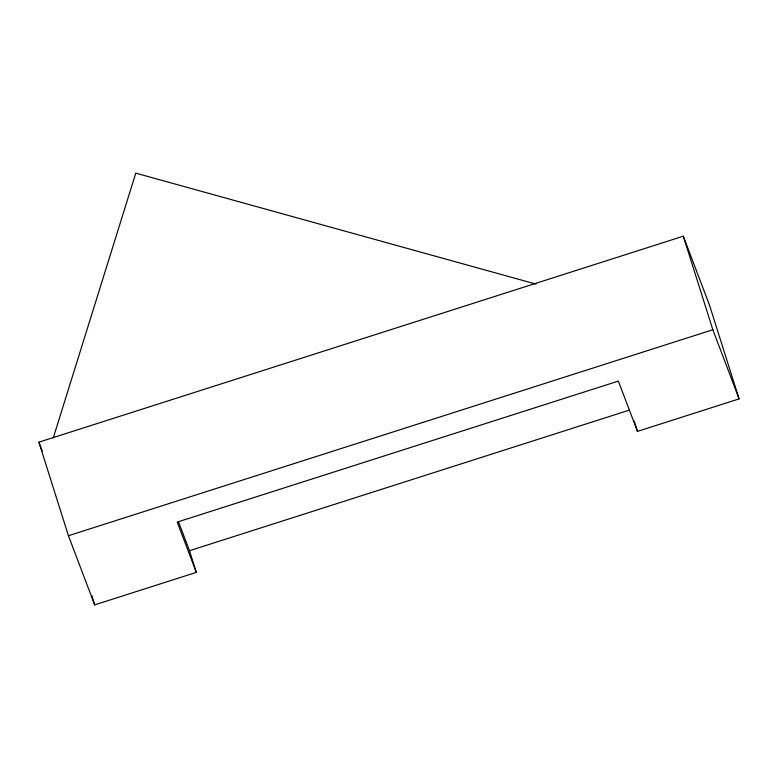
<?xml version="1.0" encoding="UTF-8"?>
<svg xmlns="http://www.w3.org/2000/svg" width="778" height="778" viewBox="0 0 778 778"><rect width="100%" height="100%" fill="white"/><g stroke="black" fill="none" stroke-linecap="round" stroke-linejoin="round"><path stroke-width="1.17" d="M53.283 437.897L135.79 173.134L536.091 284.135M38.9 442.167L683.308 236.191L709.565 305.336L739.1 398.89L637.474 431.382L618.364 381.094L177.219 522.096L196.328 572.384L94.692 604.866L68.435 535.721L38.9 442.167L42.275 451.046M68.435 535.721L712.833 329.746L739.1 398.89M178.454 521.668L189.492 550.717L629.47 410.084M683.308 236.191L712.833 329.746M634.235 421.112L637.474 431.382M189.492 550.717L196.328 572.384M91.785 595.627L94.692 604.866"/></g></svg>
